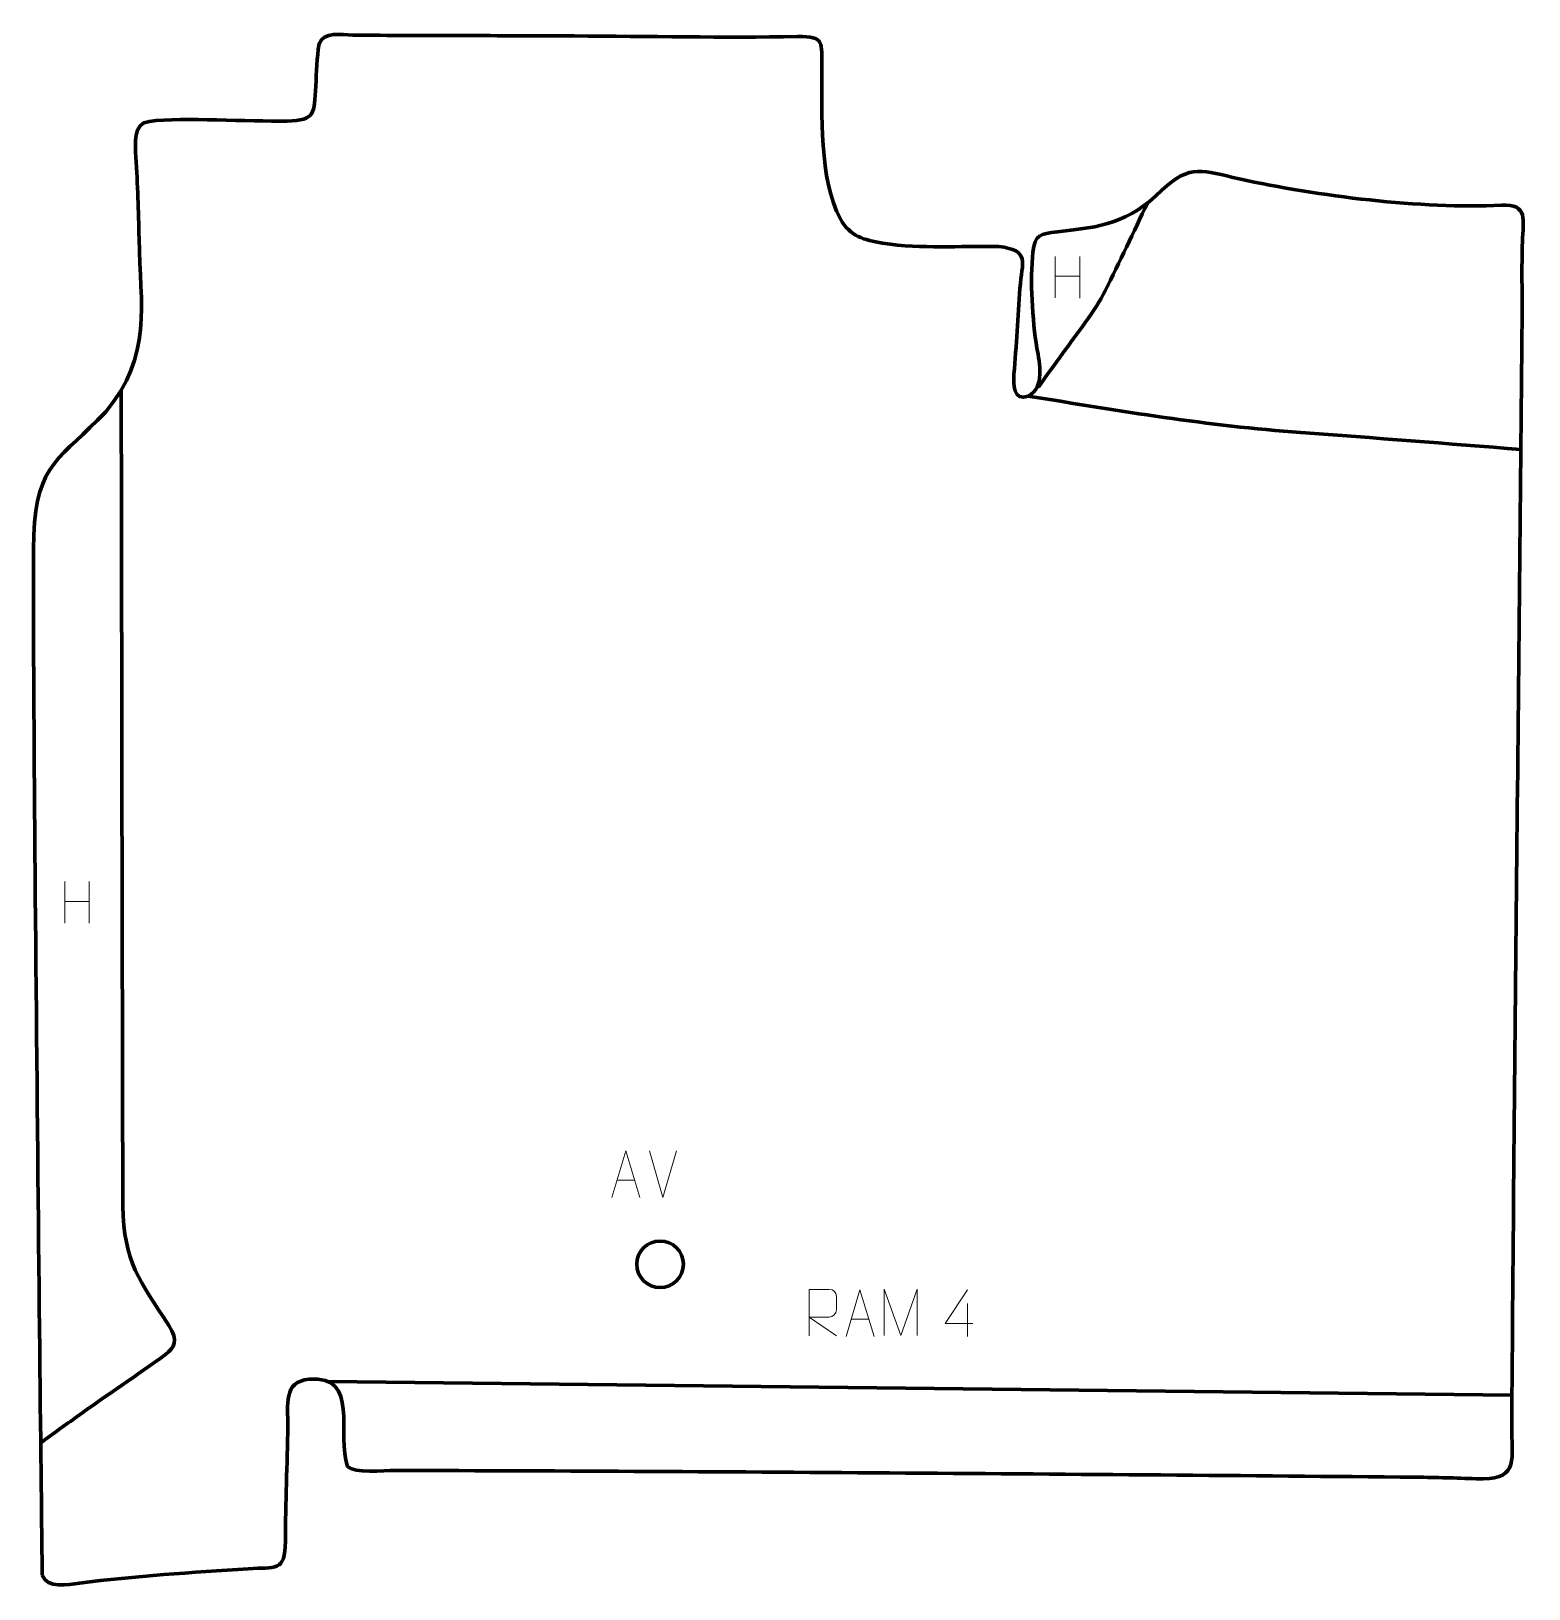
# Model space of a CAD drawing. Header units: millimetres. Extents: x -704 to 99, y 34 to 870.
import ezdxf

# ---------------------------------------------------------------- set-up
doc = ezdxf.new("R2010")
doc.units = ezdxf.units.MM
doc.header["$MEASUREMENT"] = 0
doc.layers.add('layer 1', color=7, linetype='Continuous')
doc.layers.add('layer 2', color=7, linetype='Continuous')

msp = doc.modelspace()

# ---------------------------------------------------------------- linework, layer by layer
at = {"layer": 'layer 1', "color": 142, "lineweight": 158}
for points, knots in [([(-105.0852, 777.4628), (-112.6031, 761.8304), (-120.0571, 745.6864), (-127.788, 730.2206), (-127.788, 730.2206), (-132.9493, 719.8955), (-143.4822, 706.6361), (-150.495, 696.8853), (-150.495, 696.8853), (-154.8641, 690.8103), (-159.2332, 684.7353), (-163.6023, 678.6603)], [0, 0, 0, 0, 0.25, 0.25, 0.25, 0.25, 0.5, 0.5, 0.5, 0.5, 1, 1, 1, 1]), ([(-655.634, 677.0167), (-655.3231, 531.1266), (-655.1617, 385.2348), (-654.742, 239.3452), (-654.742, 239.3452), (-654.1656, 208.6304), (-645.7281, 199.4234), (-629.9987, 175.1239), (-629.9987, 175.1239), (-624.8473, 167.1657), (-627.0744, 163.1362), (-631.9258, 159.5613), (-631.9258, 159.5613), (-647.0562, 148.4116), (-663.6858, 137.5979), (-679.2126, 126.3471), (-679.2126, 126.3471), (-685.7393, 121.6466), (-692.2661, 116.9462), (-698.7928, 112.2457)], [0, 0, 0, 0, 0.16666667, 0.16666667, 0.16666667, 0.16666667, 0.33333333, 0.33333333, 0.33333333, 0.33333333, 0.5, 0.5, 0.5, 0.5, 0.66666667, 0.66666667, 0.66666667, 0.66666667, 1, 1, 1, 1]), ([(-169.0187, 673.8586), (-119.6159, 665.7648), (-72.9619, 657.8975), (-22.8524, 654.2692), (-22.8524, 654.2692), (16.5126, 651.4188), (55.8598, 648.3133), (95.2042, 645.194)], [0, 0, 0, 0, 0.33333333, 0.33333333, 0.33333333, 0.33333333, 1, 1, 1, 1])]:
    msp.add_open_spline(points, degree=3, knots=knots, dxfattribs=at)
msp.add_open_spline([(-544.6537, 145.0777), (-544.6537, 145.0777), (90.4206, 137.787), (90.4206, 137.787)], degree=3, dxfattribs=at)
at = {"layer": 'layer 2', "color": 142, "lineweight": 200}
msp.add_ellipse((-366.5353, 207.9634), major_axis=(0, 12.5), ratio=1, dxfattribs=at)
at = {"layer": 'layer 2', "color": 242, "lineweight": 158}
msp.add_open_spline([(-698.0047, 41.1944), (-695.2044, 33.8231), (-684.0905, 36.0097), (-678.0279, 36.824), (-678.0279, 36.824), (-648.1679, 40.8349), (-617.5348, 42.5772), (-587.4643, 44.6142), (-587.4643, 44.6142), (-572.7669, 45.5927), (-567.6659, 42.8279), (-567.5685, 59.2658), (-567.5685, 59.2658), (-567.4452, 80.0728), (-566.5559, 100.6048), (-566.2375, 121.3578), (-566.2375, 121.3578), (-566.0893, 132.2119), (-568.8628, 145.1066), (-554.8034, 146.319), (-554.8034, 146.319), (-527.3456, 148.6867), (-540.3488, 116.443), (-534.2287, 99.5449), (-534.2287, 99.5449), (-530.8119, 95.5774), (-514.5846, 97.3695), (-508.782, 97.3544), (-508.782, 97.3544), (-326.2293, 96.8807), (-143.5452, 95.3507), (39.0051, 93.7295), (39.0051, 93.7295), (50.0605, 93.6309), (60.1769, 93.2991), (71.2068, 92.8637), (71.2068, 92.8637), (93.0532, 92.0013), (90.8311, 100.9843), (90.2849, 118.7714), (90.2849, 118.7714), (91.6694, 317.3286), (94.0869, 515.9177), (95.8403, 714.4781), (95.8403, 714.4781), (95.9491, 728.425), (95.5713, 742.8333), (96.0059, 756.698), (96.0059, 756.698), (96.3661, 768.19), (99.4769, 776.9963), (84.7594, 776.258), (84.7594, 776.258), (41.7272, 774.0994), (-13.6535, 781.1519), (-55.8735, 790.3194), (-55.8735, 790.3194), (-75.3461, 794.7133), (-81.9657, 798.8017), (-97.3885, 784.2244), (-97.3885, 784.2244), (-115.5546, 766.5878), (-129.2765, 764.523), (-153.3906, 762.0196), (-153.3906, 762.0196), (-162.6161, 760.9113), (-165.5574, 760.3328), (-166.5429, 751.0559), (-166.5429, 751.0559), (-168.1519, 735.9089), (-166.884, 714.5607), (-164.3815, 699.4841), (-164.3815, 699.4841), (-163.0205, 691.5229), (-160.1323, 678.4504), (-169.0187, 673.8586), (-169.0187, 673.8586), (-177.0682, 670.6414), (-177.1558, 680.5208), (-176.7132, 685.5914), (-176.7132, 685.5914), (-175.4014, 700.982), (-174.6779, 716.26), (-173.5176, 731.6045), (-173.5176, 731.6045), (-172.4087, 746.268), (-167.8104, 751.8771), (-184.9657, 754.0984), (-184.9657, 754.0984), (-206.8305, 754.5133), (-225.0415, 752.6565), (-247.2673, 755.8409), (-247.2673, 755.8409), (-257.201, 757.6833), (-264.6834, 759.4185), (-269.8489, 768.9141), (-269.8489, 768.9141), (-281.2734, 789.9154), (-279.7127, 826.011), (-279.8043, 849.6126), (-279.8043, 849.6126), (-279.9062, 863.711), (-278.0219, 866.9289), (-292.8146, 866.7019), (-292.8146, 866.7019), (-332.76, 866.0889), (-372.6961, 866.8675), (-412.6416, 867.0373), (-412.6416, 867.0373), (-432.685, 867.1161), (-452.7283, 867.195), (-472.7716, 867.2738), (-472.7716, 867.2738), (-492.2903, 867.3505), (-511.8973, 867.297), (-531.4044, 867.5108), (-531.4044, 867.5108), (-537.4942, 867.5775), (-547.0746, 869.6346), (-549.4799, 862.8552), (-549.4799, 862.8552), (-550.7564, 855.1976), (-550.7889, 847.8936), (-551.3043, 840.2017), (-551.3043, 840.2017), (-552.296, 825.4002), (-551.1536, 821.6923), (-566.6595, 821.4058), (-566.6595, 821.4058), (-587.5108, 821.0206), (-621.8363, 823.4736), (-640.4877, 821.2393), (-640.4877, 821.2393), (-649.5166, 820.1577), (-648.0967, 809.072), (-647.7065, 802.0647), (-647.7065, 802.0647), (-646.8808, 787.2411), (-646.3346, 773.1823), (-646.0421, 758.3349), (-646.0421, 758.3349), (-645.3751, 721.9284), (-638.7626, 695.8393), (-663.8712, 665.3753), (-663.8712, 665.3753), (-687.9346, 640.1323), (-701.0635, 638.3503), (-702.4961, 599.1162), (-702.4961, 599.1162), (-703.9287, 559.8821), (-698.0047, 41.1944), (-698.0047, 41.1944)], degree=3, knots=[0, 0, 0, 0, 0.02564103, 0.02564103, 0.02564103, 0.02564103, 0.05128205, 0.05128205, 0.05128205, 0.05128205, 0.07692308, 0.07692308, 0.07692308, 0.07692308, 0.1025641, 0.1025641, 0.1025641, 0.1025641, 0.12820513, 0.12820513, 0.12820513, 0.12820513, 0.15384615, 0.15384615, 0.15384615, 0.15384615, 0.17948718, 0.17948718, 0.17948718, 0.17948718, 0.20512821, 0.20512821, 0.20512821, 0.20512821, 0.23076923, 0.23076923, 0.23076923, 0.23076923, 0.25641026, 0.25641026, 0.25641026, 0.25641026, 0.28205128, 0.28205128, 0.28205128, 0.28205128, 0.30769231, 0.30769231, 0.30769231, 0.30769231, 0.33333333, 0.33333333, 0.33333333, 0.33333333, 0.35897436, 0.35897436, 0.35897436, 0.35897436, 0.38461538, 0.38461538, 0.38461538, 0.38461538, 0.41025641, 0.41025641, 0.41025641, 0.41025641, 0.43589744, 0.43589744, 0.43589744, 0.43589744, 0.46153846, 0.46153846, 0.46153846, 0.46153846, 0.48717949, 0.48717949, 0.48717949, 0.48717949, 0.51282051, 0.51282051, 0.51282051, 0.51282051, 0.53846154, 0.53846154, 0.53846154, 0.53846154, 0.56410256, 0.56410256, 0.56410256, 0.56410256, 0.58974359, 0.58974359, 0.58974359, 0.58974359, 0.61538462, 0.61538462, 0.61538462, 0.61538462, 0.64102564, 0.64102564, 0.64102564, 0.64102564, 0.66666667, 0.66666667, 0.66666667, 0.66666667, 0.69230769, 0.69230769, 0.69230769, 0.69230769, 0.71794872, 0.71794872, 0.71794872, 0.71794872, 0.74358974, 0.74358974, 0.74358974, 0.74358974, 0.76923077, 0.76923077, 0.76923077, 0.76923077, 0.79487179, 0.79487179, 0.79487179, 0.79487179, 0.82051282, 0.82051282, 0.82051282, 0.82051282, 0.84615385, 0.84615385, 0.84615385, 0.84615385, 0.87179487, 0.87179487, 0.87179487, 0.87179487, 0.8974359, 0.8974359, 0.8974359, 0.8974359, 0.92307692, 0.92307692, 0.92307692, 0.92307692, 0.94871795, 0.94871795, 0.94871795, 0.94871795, 1, 1, 1, 1], dxfattribs=at)
at = {"layer": 'layer 2', "color": 250, "lineweight": 9}
for points in [[(-154.5731, 748.7803), (-154.5731, 748.7803), (-154.5731, 726.5876), (-154.5731, 726.5876)], [(-141.4574, 748.7803), (-141.4574, 748.7803), (-141.4574, 726.43), (-141.4574, 726.43)], [(-154.5556, 738.1379), (-154.5556, 738.1379), (-141.4574, 738.1379), (-141.4574, 738.1379)], [(-685.8575, 413.2884), (-685.8575, 413.2884), (-685.8575, 391.0957), (-685.8575, 391.0957)], [(-672.7418, 413.2884), (-672.7418, 413.2884), (-672.7418, 390.9381), (-672.7418, 390.9381)], [(-685.84, 402.646), (-685.84, 402.646), (-672.7418, 402.646), (-672.7418, 402.646)], [(-364.9935, 243.8112), (-364.9935, 243.8112), (-372.3153, 268.7648), (-372.3153, 268.7648)], [(-357.6716, 268.7648), (-357.6716, 268.7648), (-364.9934, 243.8112), (-364.9934, 243.8112)], [(-389.6304, 253.0679), (-389.6304, 253.0679), (-380.1347, 253.0679), (-380.1347, 253.0679)], [(-201.6949, 186.914), (-201.6949, 186.914), (-201.6949, 169.2493), (-201.6949, 169.2493)], [(-264.0023, 178.5089), (-264.0023, 178.5089), (-254.5066, 178.5089), (-254.5066, 178.5089)]]:
    msp.add_open_spline(points, degree=3, dxfattribs=at)
for points, knots in [([(-392.353, 243.8185), (-392.353, 243.8185), (-384.982, 268.772), (-384.982, 268.772), (-384.982, 268.772), (-384.982, 268.772), (-377.4121, 243.8185), (-377.4121, 243.8185)], [0, 0, 0, 0, 0.33333333, 0.33333333, 0.33333333, 0.33333333, 1, 1, 1, 1]), ([(-286.6239, 169.5773), (-286.6239, 169.5773), (-286.6239, 194.5308), (-286.6239, 194.5308), (-286.6239, 194.5308), (-283.0291, 194.5308), (-279.4336, 194.5308), (-275.8384, 194.5308), (-275.8384, 194.5308), (-273.5131, 194.4931), (-271.9558, 193.0031), (-271.9599, 190.6367), (-271.9599, 190.6367), (-271.9603, 188.6012), (-271.9603, 185.5418), (-271.9599, 183.5058), (-271.9599, 183.5058), (-271.9664, 181.6303), (-273.7787, 179.6885), (-275.7882, 179.6694), (-275.7882, 179.6694), (-275.7882, 179.6694), (-286.6239, 179.6694), (-286.6239, 179.6694), (-286.6239, 179.6694), (-286.6239, 179.6694), (-271.9692, 169.5773), (-271.9692, 169.5773)], [0, 0, 0, 0, 0.125, 0.125, 0.125, 0.125, 0.25, 0.25, 0.25, 0.25, 0.375, 0.375, 0.375, 0.375, 0.5, 0.5, 0.5, 0.5, 0.625, 0.625, 0.625, 0.625, 0.75, 0.75, 0.75, 0.75, 1, 1, 1, 1]), ([(-266.7249, 169.2595), (-266.7249, 169.2595), (-259.3539, 194.213), (-259.3539, 194.213), (-259.3539, 194.213), (-259.3539, 194.213), (-251.784, 169.2595), (-251.784, 169.2595)], [0, 0, 0, 0, 0.33333333, 0.33333333, 0.33333333, 0.33333333, 1, 1, 1, 1]), ([(-246.3307, 169.6808), (-246.3307, 169.6808), (-246.3307, 194.6387), (-246.3307, 194.6387), (-246.3307, 194.6387), (-246.3307, 194.6387), (-237.4056, 169.6808), (-237.4056, 169.6808), (-237.4056, 169.6808), (-237.4056, 169.6808), (-228.6457, 194.6382), (-228.6457, 194.6382), (-228.6457, 194.6382), (-228.6457, 194.6382), (-228.6457, 169.6808), (-228.6457, 169.6808)], [0, 0, 0, 0, 0.2, 0.2, 0.2, 0.2, 0.4, 0.4, 0.4, 0.4, 0.6, 0.6, 0.6, 0.6, 1, 1, 1, 1]), ([(-198.7508, 176.1529), (-198.7508, 176.1529), (-213.5725, 176.1529), (-213.5725, 176.1529), (-213.5725, 176.1529), (-213.5725, 176.1529), (-201.6949, 194.2234), (-201.6949, 194.2234)], [0, 0, 0, 0, 0.33333333, 0.33333333, 0.33333333, 0.33333333, 1, 1, 1, 1])]:
    msp.add_open_spline(points, degree=3, knots=knots, dxfattribs=at)

doc.saveas('drawing.dxf')
